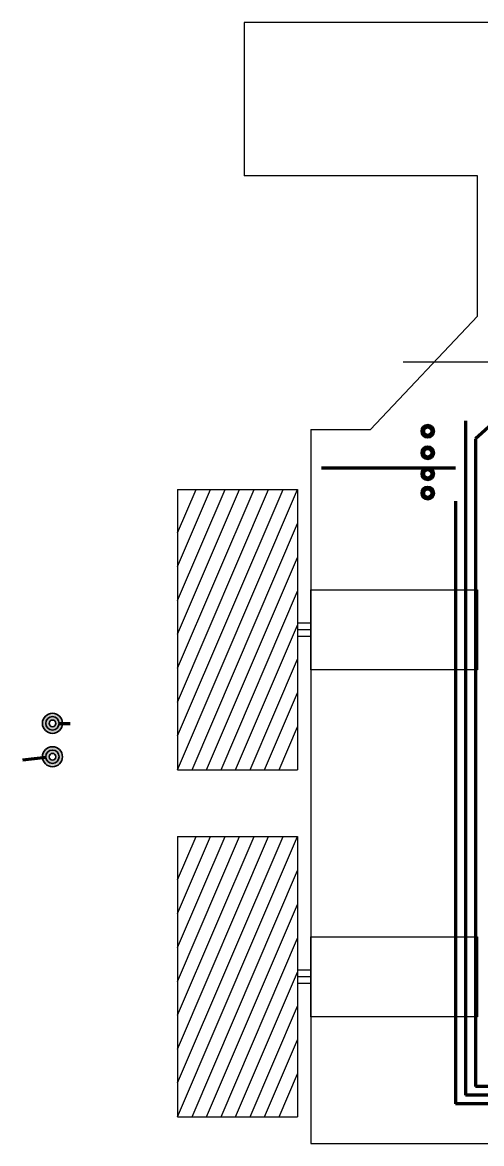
# Model space of a CAD drawing. Header units: millimetres. Extents: x 19 to 945, y 10 to 287.
# Drawn here: x 509.5 to 578.3, y 96.8 to 264.8 of the extents above; entities that cross this region are included whole.
import ezdxf

# ---------------------------------------------------------------- set-up
doc = ezdxf.new("R2010")
doc.units = ezdxf.units.MM
doc.layers.add('motores', color=160, linetype='Continuous')
doc.layers.add('ruedas', color=160, linetype='Continuous')
doc.layers.add('ribetes', color=7, linetype='Continuous', lineweight=100)
doc.layers.add('TALADRO', color=7, linetype='Continuous', lineweight=35)

msp = doc.modelspace()

# ---------------------------------------------------------------- hatches: boundary and pattern name
at = {"layer": 'TALADRO'}
h = msp.add_hatch(color=256, dxfattribs=at)
h.dxf.hatch_style = 1
h.paths.add_polyline_path([(571.26, 203.59, 1), (569.26, 203.59, 1)])
h.paths.add_polyline_path([(569.76, 203.59, -1), (570.76, 203.59, -1)], flags=16)
h = msp.add_hatch(color=256, dxfattribs=at)
h.dxf.hatch_style = 1
h.paths.add_polyline_path([(571.26, 200.37, 1), (569.26, 200.37, 1)])
h.paths.add_polyline_path([(569.76, 200.37, -1), (570.76, 200.37, -1)], flags=16)
h = msp.add_hatch(color=256, dxfattribs=at)
h.dxf.hatch_style = 1
h.paths.add_polyline_path([(571.26, 197.21, 1), (569.26, 197.21, 1)])
h.paths.add_polyline_path([(569.76, 197.21, -1), (570.76, 197.21, -1)], flags=16)
h = msp.add_hatch(color=256, dxfattribs=at)
h.dxf.hatch_style = 1
h.paths.add_polyline_path([(571.26, 194.33, 1), (569.26, 194.33, 1)])
h.paths.add_polyline_path([(569.76, 194.33, -1), (570.76, 194.33, -1)], flags=16)
h = msp.add_hatch(color=256, dxfattribs=at)
h.dxf.hatch_style = 1
h.paths.add_polyline_path([(512.99, 159.82, -0.414214), (513.99, 160.82), (513.99, 161.32, 0.414214), (512.49, 159.82, 1), (515.49, 159.82, 0.414214), (513.99, 161.32), (513.99, 160.82, -0.414214), (514.99, 159.82, -1)])
h.paths.add_polyline_path([(514.99, 154.82, -1), (512.99, 154.82), (512.49, 154.82, 1), (515.49, 154.82, 1), (512.49, 154.82), (512.99, 154.82, -1)])
h = msp.add_hatch(color=256, dxfattribs=at)
h.dxf.hatch_style = 1
h.paths.add_polyline_path([(514.99, 159.82, 1), (512.99, 159.82, 1)])
h.paths.add_polyline_path([(513.49, 159.82, -1), (514.49, 159.82, -1)], flags=16)
h.paths.add_polyline_path([(512.99, 154.82, 1), (514.99, 154.82, 1)])
h.paths.add_polyline_path([(514.49, 154.82, -1), (513.49, 154.82, -1)], flags=16)

# ---------------------------------------------------------------- linework, layer by layer
for p, q in [((682.75, 264.85), (542.75, 264.85)), ((542.75, 264.85), (542.75, 241.85)), ((577.75, 241.85), (542.75, 241.85)), ((577.75, 220.82), (577.75, 241.85)), ((561.66, 203.85), (577.75, 220.82)), ((552.75, 203.85), (552.75, 136.85)), ((552.75, 203.85), (561.66, 203.85)), ((552.75, 174.85), (550.75, 174.85)), ((552.75, 173.85), (550.75, 173.85)), ((552.75, 172.85), (550.75, 172.85)), ((552.75, 136.85), (552.75, 96.85)), ((552.75, 122.85), (550.75, 122.85)), ((552.75, 121.85), (550.75, 121.85)), ((552.75, 120.85), (550.75, 120.85)), ((552.75, 96.85), (582.75, 96.85))]:
    msp.add_line(p, q)
at = {"layer": 'motores'}
for p, q in [((552.75, 167.85), (552.75, 179.85)), ((552.75, 179.85), (577.75, 179.85)), ((577.75, 179.85), (577.75, 167.85)), ((577.75, 167.85), (552.75, 167.85)), ((552.75, 115.85), (552.75, 127.85)), ((552.75, 127.85), (577.75, 127.85)), ((577.75, 127.85), (577.75, 115.85)), ((577.75, 115.85), (552.75, 115.85))]:
    msp.add_line(p, q, dxfattribs=at)
at = {"layer": 'ribetes'}
for p, q in [((600.69, 223.31), (577.44, 202.45)), ((575.94, 205.13), (575.94, 104.11)), ((577.44, 202.45), (577.44, 105.41)), ((554.32, 198.09), (574.44, 198.09)), ((574.44, 193.09), (574.44, 102.81)), ((627.75, 105.41), (577.44, 105.41)), ((605.25, 102.81), (574.44, 102.81)), ((632.41, 104.11), (575.94, 104.11))]:
    msp.add_line(p, q, dxfattribs=at)
at = {"layer": 'ribetes', "lineweight": 158}
for p, q in [((514.99, 159.82), (516.67, 159.82)), ((512.99, 154.71), (509.48, 154.32))]:
    msp.add_line(p, q, dxfattribs=at)
at = {"layer": 'ruedas'}
for p, q in [((602.25, 213.95), (566.57, 213.95)), ((532.75, 194.85), (550.75, 194.85)), ((532.75, 194.85), (532.75, 152.85)), ((532.75, 152.85), (550.75, 194.85)), ((532.75, 157.93), (548.58, 194.85)), ((532.75, 163), (546.4, 194.85)), ((532.75, 168.08), (544.23, 194.85)), ((532.75, 173.16), (542.05, 194.85)), ((532.75, 178.24), (539.87, 194.85)), ((532.75, 183.31), (537.7, 194.85)), ((532.75, 188.39), (535.52, 194.85)), ((550.75, 194.85), (550.75, 152.85)), ((534.93, 152.85), (550.75, 189.77)), ((537.11, 152.85), (550.75, 184.69)), ((539.28, 152.85), (550.75, 179.62)), ((541.46, 152.85), (550.75, 174.54)), ((543.63, 152.85), (550.75, 169.46)), ((545.81, 152.85), (550.75, 164.39)), ((547.99, 152.85), (550.75, 159.31)), ((532.75, 152.85), (550.75, 152.85)), ((532.75, 142.85), (550.75, 142.85)), ((532.75, 142.85), (532.75, 100.85)), ((532.75, 100.85), (550.75, 142.85)), ((532.75, 105.93), (548.58, 142.85)), ((532.75, 111), (546.4, 142.85)), ((532.75, 116.08), (544.23, 142.85)), ((532.75, 121.16), (542.05, 142.85)), ((532.75, 126.24), (539.87, 142.85)), ((532.75, 131.31), (537.7, 142.85)), ((532.75, 136.39), (535.52, 142.85)), ((550.75, 142.85), (550.75, 100.85)), ((534.93, 100.85), (550.75, 137.77)), ((537.11, 100.85), (550.75, 132.69)), ((539.28, 100.85), (550.75, 127.62)), ((541.46, 100.85), (550.75, 122.54)), ((543.63, 100.85), (550.75, 117.46)), ((545.81, 100.85), (550.75, 112.39)), ((547.99, 100.85), (550.75, 107.31)), ((532.75, 100.85), (550.75, 100.85))]:
    msp.add_line(p, q, dxfattribs=at)
at = {"layer": 'TALADRO'}
for centre, radius in [((570.26, 203.59), 1), ((570.26, 203.59), 0.5), ((570.26, 200.37), 1), ((570.26, 200.37), 0.5), ((570.26, 197.21), 1), ((570.26, 197.21), 0.5), ((570.26, 194.33), 1), ((570.26, 194.33), 0.5), ((513.99, 159.82), 1.5), ((513.99, 159.82), 1), ((513.99, 159.82), 0.5), ((513.99, 154.82), 1.5), ((513.99, 154.82), 1), ((513.99, 154.82), 0.5)]:
    msp.add_circle(centre, radius, dxfattribs=at)

doc.saveas('drawing.dxf')
